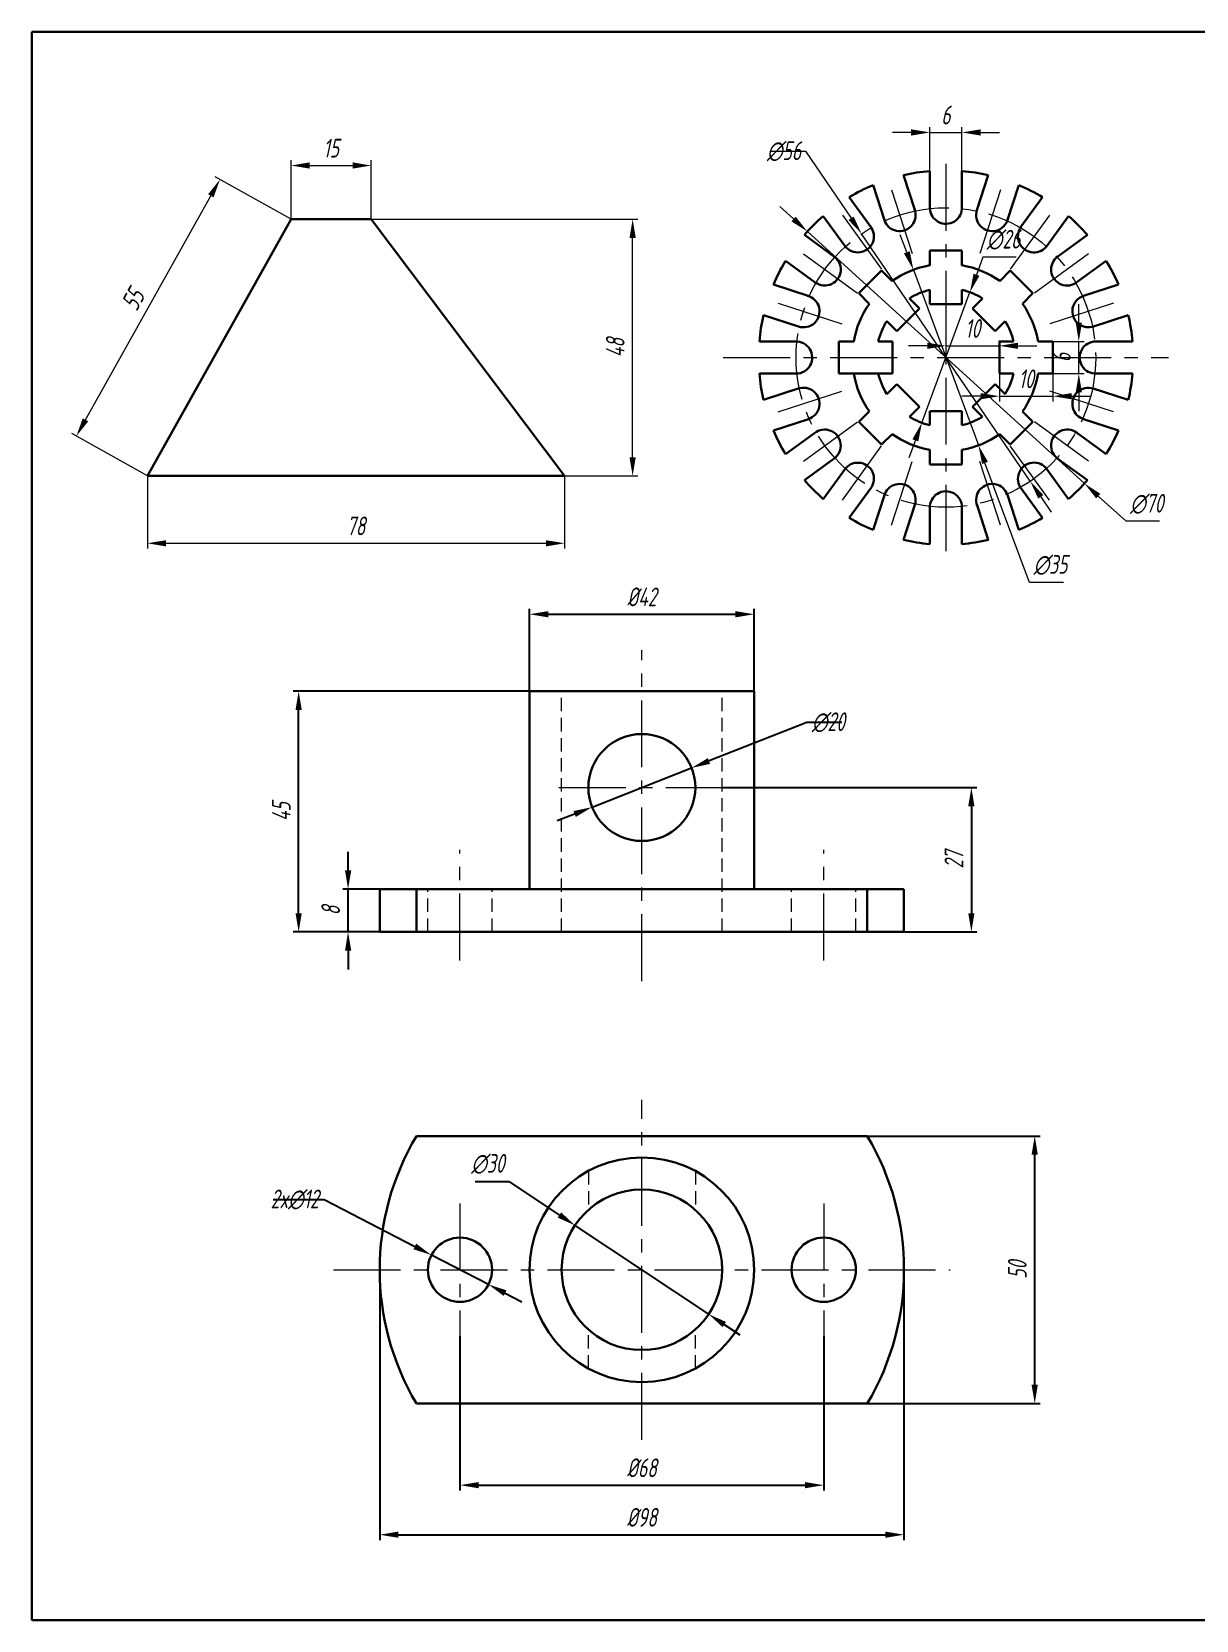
# Model space of a CAD drawing. Header units: millimetres. Extents: x 2280 to 2700, y 1935 to 2232.
# Drawn here: x 2280 to 2497.7, y 1934.7 to 2231.7 of the extents above; entities that cross this region are included whole.
import ezdxf

# ---------------------------------------------------------------- set-up
doc = ezdxf.new("R2010")
doc.units = ezdxf.units.MM
doc.header["$LTSCALE"] = 10
doc.linetypes.add('CENTER', pattern=[2, 1.25, -0.25, 0.25, -0.25])
doc.linetypes.add('HIDDEN', pattern=[0.375, 0.25, -0.125])
for name, color, linetype, lineweight in [('1粗实线', 7, 'Continuous', 30), ('3 虚线', 5, 'HIDDEN', 15), ('4 中心线', 1, 'CENTER', 15), ('5 尺寸线', 3, 'Continuous', 15)]:
    doc.layers.add(name, color=color, linetype=linetype, lineweight=lineweight)
doc.layers.add('7标注层', color=4, linetype='Continuous')
doc.styles.add('TH_GBDIM', font='gbeitc.shx', dxfattribs={"width": 0.8, "bigfont": 'gbcbig.shx'})
doc.dimstyles.new('TH_GBDIM', dxfattribs={"dimtxt": 3.5, "dimasz": 3.5, "dimexe": 1, "dimexo": 0, "dimgap": 1.5, "dimtad": 1, "dimdec": 1, "dimdsep": 46, "dimtxsty": 'TH_GBDIM', "dimcen": 3, "dimclrd": 3, "dimclre": 3, "dimclrt": 3, "dimadec": 0, "dimazin": 2, "dimtfac": 0.714286, "dimtdec": 1, "dimtmove": 0, "dimatfit": 3, "dimfxl": 0, "dimtzin": 0, "dimlwd": -1, "dimlwe": -1, "dimarcsym": 0})

# ---------------------------------------------------------------- blocks, each defined once
blk = doc.blocks.new('*D9')
at = {"layer": '5 尺寸线', "color": 3}
for p, q in [((2328.49, 2196.69), (2328.49, 2207.73)), ((2331.99, 2206.73), (2339.99, 2206.73)), ((2343.49, 2196.69), (2343.49, 2207.73))]:
    blk.add_line(p, q, dxfattribs=at)
for points in [[(2331.99, 2207.32), (2331.99, 2206.15), (2328.49, 2206.73)], [(2339.99, 2207.32), (2339.99, 2206.15), (2343.49, 2206.73)]]:
    blk.add_solid(points, dxfattribs=at)
at = {"layer": 'Defpoints', "color": 0}
for p in [(2343.49, 2206.73), (2328.49, 2196.69), (2343.49, 2196.69)]:
    blk.add_point(p, dxfattribs=at)
at = {"layer": '5 尺寸线', "color": 3, "insert": (2335.99, 2209.98), "char_height": 3.5, "attachment_point": 5, "style": 'TH_GBDIM'}
blk.add_mtext('15', dxfattribs=at)
blk = doc.blocks.new('*D10')
at = {"layer": '5 尺寸线', "color": 3}
for p, q in [((2343.49, 2196.69), (2393.35, 2196.69)), ((2392.35, 2152.19), (2392.35, 2193.19)), ((2379.64, 2148.69), (2393.35, 2148.69))]:
    blk.add_line(p, q, dxfattribs=at)
for points in [[(2391.76, 2193.19), (2392.93, 2193.19), (2392.35, 2196.69)], [(2391.76, 2152.19), (2392.93, 2152.19), (2392.35, 2148.69)]]:
    blk.add_solid(points, dxfattribs=at)
at = {"layer": 'Defpoints', "color": 0}
for p in [(2343.49, 2196.69), (2392.35, 2196.69), (2379.64, 2148.69)]:
    blk.add_point(p, dxfattribs=at)
at = {"layer": '5 尺寸线', "color": 3, "insert": (2389.1, 2172.69), "char_height": 3.5, "attachment_point": 5, "rotation": 90, "style": 'TH_GBDIM'}
blk.add_mtext('48', dxfattribs=at)
blk = doc.blocks.new('*D11')
at = {"layer": '5 尺寸线', "color": 3}
for p, q in [((2301.64, 2148.69), (2301.64, 2135.1)), ((2379.64, 2148.69), (2379.64, 2135.1)), ((2305.14, 2136.1), (2376.14, 2136.1))]:
    blk.add_line(p, q, dxfattribs=at)
for points in [[(2305.14, 2136.68), (2305.14, 2135.52), (2301.64, 2136.1)], [(2376.14, 2136.68), (2376.14, 2135.52), (2379.64, 2136.1)]]:
    blk.add_solid(points, dxfattribs=at)
at = {"layer": 'Defpoints', "color": 0}
for p in [(2301.64, 2148.69), (2379.64, 2148.69), (2379.64, 2136.1)]:
    blk.add_point(p, dxfattribs=at)
at = {"layer": '5 尺寸线', "color": 3, "insert": (2340.64, 2139.35), "char_height": 3.5, "attachment_point": 5, "style": 'TH_GBDIM'}
blk.add_mtext('78', dxfattribs=at)
blk = doc.blocks.new('*D12')
at = {"layer": '5 尺寸线', "color": 3}
for p, q in [((2328.49, 2196.69), (2314.34, 2204.6)), ((2290.07, 2159.17), (2313.5, 2201.06)), ((2301.64, 2148.69), (2287.49, 2156.6))]:
    blk.add_line(p, q, dxfattribs=at)
for points in [[(2312.99, 2201.35), (2314.01, 2200.78), (2315.21, 2204.12)], [(2289.56, 2159.46), (2290.58, 2158.89), (2288.36, 2156.12)]]:
    blk.add_solid(points, dxfattribs=at)
at = {"layer": 'Defpoints', "color": 0}
for p in [(2315.21, 2204.12), (2328.49, 2196.69), (2301.64, 2148.69)]:
    blk.add_point(p, dxfattribs=at)
at = {"layer": '5 尺寸线', "color": 3, "insert": (2298.95, 2181.7), "char_height": 3.5, "attachment_point": 5, "rotation": 60.7771, "style": 'TH_GBDIM'}
blk.add_mtext('55', dxfattribs=at)
blk = doc.blocks.new('*D18')
at = {"layer": '5 尺寸线', "color": 3}
for p, q in [((2444.41, 2212.92), (2440.91, 2212.92)), ((2447.91, 2205.7), (2447.91, 2213.92)), ((2447.91, 2212.92), (2453.9, 2212.92)), ((2453.9, 2205.7), (2453.9, 2213.92)), ((2457.4, 2212.92), (2460.9, 2212.92))]:
    blk.add_line(p, q, dxfattribs=at)
for points in [[(2444.41, 2213.5), (2444.41, 2212.33), (2447.91, 2212.92)], [(2457.4, 2213.5), (2457.4, 2212.33), (2453.9, 2212.92)]]:
    blk.add_solid(points, dxfattribs=at)
at = {"layer": 'Defpoints', "color": 0}
for p in [(2453.9, 2212.92), (2447.91, 2205.7), (2453.9, 2205.7)]:
    blk.add_point(p, dxfattribs=at)
at = {"layer": '5 尺寸线', "color": 3, "insert": (2450.9, 2216.17), "char_height": 3.5, "attachment_point": 5, "style": 'TH_GBDIM'}
blk.add_mtext('6', dxfattribs=at)
blk = doc.blocks.new('*D19')
at = {"layer": '5 尺寸线', "color": 3}
for p, q in [((2418.13, 2209.39), (2424.65, 2209.39)), ((2424.65, 2209.39), (2433.18, 2196.87)), ((2466.67, 2147.69), (2435.15, 2193.97)), ((2468.64, 2144.79), (2470.61, 2141.9))]:
    blk.add_line(p, q, dxfattribs=at)
for points in [[(2433.66, 2197.2), (2432.7, 2196.54), (2435.15, 2193.97)], [(2469.12, 2145.12), (2468.15, 2144.47), (2466.67, 2147.69)]]:
    blk.add_solid(points, dxfattribs=at)
at = {"layer": 'Defpoints', "color": 0}
for p in [(2435.15, 2193.97), (2466.67, 2147.69)]:
    blk.add_point(p, dxfattribs=at)
at = {"layer": '5 尺寸线', "color": 3, "insert": (2420.64, 2209.39), "char_height": 3.5, "attachment_point": 5, "style": 'TH_GBDIM'}
blk.add_mtext('{∅56}{}{}{\\P{}}', dxfattribs=at)
blk = doc.blocks.new('*D20')
at = {"layer": '5 尺寸线', "color": 3}
for p, q in [((2443.6, 2190.52), (2442.38, 2193.8)), ((2444.82, 2187.24), (2456.99, 2154.42)), ((2466.51, 2128.79), (2458.21, 2151.14)), ((2472.91, 2128.79), (2466.51, 2128.79))]:
    blk.add_line(p, q, dxfattribs=at)
for points in [[(2444.15, 2190.72), (2443.05, 2190.32), (2444.82, 2187.24)], [(2458.76, 2151.35), (2457.67, 2150.94), (2456.99, 2154.42)]]:
    blk.add_solid(points, dxfattribs=at)
at = {"layer": 'Defpoints', "color": 0}
for p in [(2444.82, 2187.24), (2456.99, 2154.42)]:
    blk.add_point(p, dxfattribs=at)
at = {"layer": '5 尺寸线', "color": 3, "insert": (2470.46, 2132.04), "char_height": 3.5, "attachment_point": 5, "style": 'TH_GBDIM'}
blk.add_mtext('∅35', dxfattribs=at)
blk = doc.blocks.new('*D21')
at = {"layer": '5 尺寸线', "color": 3}
for p, q in [((2457.82, 2189.6), (2456.61, 2186.31)), ((2464.05, 2189.6), (2457.82, 2189.6)), ((2446.41, 2158.63), (2455.4, 2183.03)), ((2445.2, 2155.35), (2443.99, 2152.06))]:
    blk.add_line(p, q, dxfattribs=at)
for points in [[(2456.07, 2186.51), (2457.16, 2186.11), (2455.4, 2183.03)], [(2444.65, 2155.55), (2445.75, 2155.15), (2446.41, 2158.63)]]:
    blk.add_solid(points, dxfattribs=at)
at = {"layer": 'Defpoints', "color": 0}
for p in [(2455.4, 2183.03), (2446.41, 2158.63)]:
    blk.add_point(p, dxfattribs=at)
at = {"layer": '5 尺寸线', "color": 3, "insert": (2461.69, 2192.85), "char_height": 3.5, "attachment_point": 5, "style": 'TH_GBDIM'}
blk.add_mtext('∅26', dxfattribs=at)
blk = doc.blocks.new('*D22')
at = {"layer": '5 尺寸线', "color": 3}
for p, q in [((2450.91, 2175.21), (2450.91, 2172.02)), ((2447.41, 2173.02), (2443.91, 2173.02)), ((2450.91, 2173.02), (2460.91, 2173.02)), ((2460.91, 2172.92), (2460.91, 2174.02)), ((2464.41, 2173.02), (2467.91, 2173.02))]:
    blk.add_line(p, q, dxfattribs=at)
for points in [[(2447.41, 2173.61), (2447.41, 2172.44), (2450.91, 2173.02)], [(2464.41, 2173.61), (2464.41, 2172.44), (2460.91, 2173.02)]]:
    blk.add_solid(points, dxfattribs=at)
at = {"layer": 'Defpoints', "color": 0}
for p in [(2450.91, 2175.21), (2460.91, 2173.02), (2460.91, 2172.92)]:
    blk.add_point(p, dxfattribs=at)
at = {"layer": '5 尺寸线', "color": 3, "insert": (2455.91, 2176.27), "char_height": 3.5, "attachment_point": 5, "style": 'TH_GBDIM'}
blk.add_mtext('10', dxfattribs=at)
blk = doc.blocks.new('*D24')
at = {"layer": '5 尺寸线', "color": 3}
for p, q in [((2475.75, 2177.33), (2475.75, 2180.83)), ((2470.91, 2173.83), (2476.75, 2173.83)), ((2475.75, 2167.83), (2475.75, 2173.83)), ((2470.91, 2167.83), (2476.75, 2167.83)), ((2475.75, 2164.33), (2475.75, 2160.83))]:
    blk.add_line(p, q, dxfattribs=at)
for points in [[(2475.17, 2177.33), (2476.33, 2177.33), (2475.75, 2173.83)], [(2475.17, 2164.33), (2476.33, 2164.33), (2475.75, 2167.83)]]:
    blk.add_solid(points, dxfattribs=at)
at = {"layer": 'Defpoints', "color": 0}
for p in [(2470.91, 2173.83), (2475.75, 2173.83), (2470.91, 2167.83)]:
    blk.add_point(p, dxfattribs=at)
at = {"layer": '5 尺寸线', "color": 3, "insert": (2472.5, 2170.83), "char_height": 3.5, "attachment_point": 5, "rotation": 90, "style": 'TH_GBDIM'}
blk.add_mtext('6', dxfattribs=at)
blk = doc.blocks.new('*D25')
at = {"layer": '5 尺寸线', "color": 3}
for p, q in [((2460.91, 2167.83), (2460.91, 2162.6)), ((2470.91, 2167.83), (2470.91, 2162.6)), ((2457.41, 2163.6), (2453.91, 2163.6)), ((2460.91, 2163.6), (2470.91, 2163.6)), ((2474.41, 2163.6), (2477.91, 2163.6))]:
    blk.add_line(p, q, dxfattribs=at)
for points in [[(2457.41, 2164.18), (2457.41, 2163.02), (2460.91, 2163.6)], [(2474.41, 2164.18), (2474.41, 2163.02), (2470.91, 2163.6)]]:
    blk.add_solid(points, dxfattribs=at)
at = {"layer": 'Defpoints', "color": 0}
for p in [(2460.91, 2167.83), (2470.91, 2167.83), (2470.91, 2163.6)]:
    blk.add_point(p, dxfattribs=at)
at = {"layer": '5 尺寸线', "color": 3, "insert": (2465.91, 2166.85), "char_height": 3.5, "attachment_point": 5, "style": 'TH_GBDIM'}
blk.add_mtext('10', dxfattribs=at)
blk = doc.blocks.new('*D26')
at = {"layer": '5 尺寸线', "color": 3}
for p, q in [((2422.43, 2196.74), (2419.84, 2199.09)), ((2425.02, 2194.38), (2476.8, 2147.28)), ((2484.57, 2140.21), (2479.39, 2144.92)), ((2490.85, 2140.21), (2484.57, 2140.21))]:
    blk.add_line(p, q, dxfattribs=at)
for points in [[(2422.82, 2197.17), (2422.03, 2196.3), (2425.02, 2194.38)], [(2479.78, 2145.36), (2479, 2144.49), (2476.8, 2147.28)]]:
    blk.add_solid(points, dxfattribs=at)
at = {"layer": 'Defpoints', "color": 0}
for p in [(2425.02, 2194.38), (2476.8, 2147.28)]:
    blk.add_point(p, dxfattribs=at)
at = {"layer": '5 尺寸线', "color": 3, "insert": (2488.46, 2143.46), "char_height": 3.5, "attachment_point": 5, "style": 'TH_GBDIM'}
blk.add_mtext('∅70', dxfattribs=at)
blk = doc.blocks.new('*D179')
at = {"layer": '7标注层', "color": 3}
for p, q in [((2373.07, 2108.44), (2328.92, 2108.44)), ((2329.92, 2066.94), (2329.92, 2104.94)), ((2345.07, 2063.44), (2328.92, 2063.44))]:
    blk.add_line(p, q, dxfattribs=at)
for points in [[(2329.33, 2104.94), (2330.5, 2104.94), (2329.92, 2108.44)], [(2329.33, 2066.94), (2330.5, 2066.94), (2329.92, 2063.44)]]:
    blk.add_solid(points, dxfattribs=at)
at = {"layer": 'Defpoints', "color": 0}
for p in [(2329.92, 2108.44), (2373.07, 2108.44), (2345.07, 2063.44)]:
    blk.add_point(p, dxfattribs=at)
at = {"layer": '7标注层', "color": 3, "insert": (2326.67, 2085.94), "char_height": 3.5, "attachment_point": 5, "rotation": 90, "style": 'TH_GBDIM'}
blk.add_mtext('45', dxfattribs=at)
blk = doc.blocks.new('*D180')
at = {"layer": '7标注层', "color": 3}
for p, q in [((2339.16, 2074.94), (2339.16, 2078.44)), ((2345.07, 2071.44), (2338.16, 2071.44)), ((2339.16, 2063.44), (2339.16, 2071.44)), ((2345.07, 2063.44), (2338.16, 2063.44)), ((2339.16, 2059.94), (2339.16, 2056.44))]:
    blk.add_line(p, q, dxfattribs=at)
for points in [[(2338.58, 2074.94), (2339.75, 2074.94), (2339.16, 2071.44)], [(2338.58, 2059.94), (2339.75, 2059.94), (2339.16, 2063.44)]]:
    blk.add_solid(points, dxfattribs=at)
at = {"layer": 'Defpoints', "color": 0}
for p in [(2339.16, 2071.44), (2345.07, 2071.44), (2345.07, 2063.44)]:
    blk.add_point(p, dxfattribs=at)
at = {"layer": '7标注层', "color": 3, "insert": (2335.91, 2067.44), "char_height": 3.5, "attachment_point": 5, "rotation": 90, "style": 'TH_GBDIM'}
blk.add_mtext('8', dxfattribs=at)
blk = doc.blocks.new('*D181')
at = {"layer": '7标注层', "color": 3}
for p, q in [((2373.07, 2108.44), (2373.07, 2123.83)), ((2415.07, 2108.44), (2415.07, 2123.83)), ((2376.57, 2122.83), (2411.57, 2122.83))]:
    blk.add_line(p, q, dxfattribs=at)
for points in [[(2376.57, 2123.41), (2376.57, 2122.25), (2373.07, 2122.83)], [(2411.57, 2123.41), (2411.57, 2122.25), (2415.07, 2122.83)]]:
    blk.add_solid(points, dxfattribs=at)
at = {"layer": 'Defpoints', "color": 0}
for p in [(2415.07, 2122.83), (2373.07, 2108.44), (2415.07, 2108.44)]:
    blk.add_point(p, dxfattribs=at)
at = {"layer": '7标注层', "color": 3, "char_height": 3.5, "attachment_point": 5, "style": 'TH_GBDIM'}
for s, insert in [('{%%c42}{}{}{', (2394.07, 2126.08)), ('{}}', (2394.07, 2119.58))]:
    blk.add_mtext(s, dxfattribs=dict(at, insert=insert))
blk = doc.blocks.new('*D182')
at = {"layer": '7标注层', "color": 3}
for p, q in [((2409.07, 2090.44), (2456.66, 2090.44)), ((2455.66, 2086.94), (2455.66, 2066.94)), ((2443.07, 2063.44), (2456.66, 2063.44))]:
    blk.add_line(p, q, dxfattribs=at)
for points in [[(2455.08, 2086.94), (2456.24, 2086.94), (2455.66, 2090.44)], [(2455.08, 2066.94), (2456.24, 2066.94), (2455.66, 2063.44)]]:
    blk.add_solid(points, dxfattribs=at)
at = {"layer": 'Defpoints', "color": 0}
for p in [(2409.07, 2090.44), (2443.07, 2063.44), (2455.66, 2063.44)]:
    blk.add_point(p, dxfattribs=at)
at = {"layer": '7标注层', "color": 3, "insert": (2452.41, 2076.94), "char_height": 3.5, "attachment_point": 5, "rotation": 90, "style": 'TH_GBDIM'}
blk.add_mtext('27', dxfattribs=at)
blk = doc.blocks.new('*D183')
at = {"layer": '7标注层', "color": 3}
for p, q in [((2424.93, 2102.62), (2406.63, 2095.4)), ((2431.45, 2102.62), (2424.93, 2102.62)), ((2384.77, 2086.77), (2403.37, 2094.11)), ((2381.51, 2085.48), (2378.26, 2084.2))]:
    blk.add_line(p, q, dxfattribs=at)
for points in [[(2406.41, 2095.94), (2406.84, 2094.85), (2403.37, 2094.11)], [(2381.3, 2086.03), (2381.73, 2084.94), (2384.77, 2086.77)]]:
    blk.add_solid(points, dxfattribs=at)
at = {"layer": 'Defpoints', "color": 0}
for p in [(2403.37, 2094.11), (2384.77, 2086.77)]:
    blk.add_point(p, dxfattribs=at)
at = {"layer": '7标注层', "color": 3, "insert": (2428.94, 2102.62), "char_height": 3.5, "attachment_point": 5, "style": 'TH_GBDIM'}
blk.add_mtext('{∅20}{}{}{\\P{}}', dxfattribs=at)
blk = doc.blocks.new('*D184')
at = {"layer": '7标注层', "color": 3}
for p, q in [((2345.07, 2000.27), (2345.07, 1949.73)), ((2443.07, 2000.27), (2443.07, 1949.73)), ((2348.57, 1950.73), (2439.57, 1950.73))]:
    blk.add_line(p, q, dxfattribs=at)
for points in [[(2348.57, 1951.31), (2348.57, 1950.15), (2345.07, 1950.73)], [(2439.57, 1951.31), (2439.57, 1950.15), (2443.07, 1950.73)]]:
    blk.add_solid(points, dxfattribs=at)
at = {"layer": 'Defpoints', "color": 0}
for p in [(2345.07, 2000.27), (2443.07, 2000.27), (2443.07, 1950.73)]:
    blk.add_point(p, dxfattribs=at)
at = {"layer": '7标注层', "color": 3, "char_height": 3.5, "attachment_point": 5, "style": 'TH_GBDIM'}
for s, insert in [('{%%c98}{}{}{', (2394.07, 1953.98)), ('{}}', (2394.07, 1947.48))]:
    blk.add_mtext(s, dxfattribs=dict(at, insert=insert))
blk = doc.blocks.new('*D185')
at = {"layer": '7标注层', "color": 3}
for p, q in [((2360.07, 1987.87), (2360.07, 1958.99)), ((2428.07, 1987.87), (2428.07, 1958.99)), ((2363.57, 1959.99), (2424.57, 1959.99))]:
    blk.add_line(p, q, dxfattribs=at)
for points in [[(2363.57, 1960.58), (2363.57, 1959.41), (2360.07, 1959.99)], [(2424.57, 1960.58), (2424.57, 1959.41), (2428.07, 1959.99)]]:
    blk.add_solid(points, dxfattribs=at)
at = {"layer": 'Defpoints', "color": 0}
for p in [(2360.07, 1987.87), (2428.07, 1987.87), (2428.07, 1959.99)]:
    blk.add_point(p, dxfattribs=at)
at = {"layer": '7标注层', "color": 3, "char_height": 3.5, "attachment_point": 5, "style": 'TH_GBDIM'}
for s, insert in [('{%%c68}{}{}{', (2394.07, 1963.24)), ('{}}', (2394.07, 1956.74))]:
    blk.add_mtext(s, dxfattribs=dict(at, insert=insert))
blk = doc.blocks.new('*D186')
at = {"layer": '7标注层', "color": 3}
for p, q in [((2325.16, 2013.4), (2334.71, 2013.4)), ((2334.71, 2013.4), (2351.63, 2004.63)), ((2365.4, 1997.51), (2354.74, 2003.02)), ((2368.51, 1995.9), (2371.62, 1994.29))]:
    blk.add_line(p, q, dxfattribs=at)
for points in [[(2351.9, 2005.15), (2351.37, 2004.11), (2354.74, 2003.02)], [(2368.78, 1996.42), (2368.24, 1995.38), (2365.4, 1997.51)]]:
    blk.add_solid(points, dxfattribs=at)
at = {"layer": 'Defpoints', "color": 0}
for p in [(2354.74, 2003.02), (2365.4, 1997.51)]:
    blk.add_point(p, dxfattribs=at)
at = {"layer": '7标注层', "color": 3, "insert": (2329.18, 2013.4), "char_height": 3.5, "attachment_point": 5, "style": 'TH_GBDIM'}
blk.add_mtext('{2x∅12}{}{}{\\P{}}', dxfattribs=at)
blk = doc.blocks.new('*D187')
at = {"layer": '7标注层', "color": 3}
for p, q in [((2362.91, 2016.8), (2369.19, 2016.8)), ((2369.19, 2016.8), (2378.66, 2010.5)), ((2406.56, 1991.96), (2381.58, 2008.57)), ((2409.48, 1990.03), (2412.39, 1988.09))]:
    blk.add_line(p, q, dxfattribs=at)
for points in [[(2378.99, 2010.99), (2378.34, 2010.02), (2381.58, 2008.57)], [(2409.8, 1990.51), (2409.16, 1989.54), (2406.56, 1991.96)]]:
    blk.add_solid(points, dxfattribs=at)
at = {"layer": 'Defpoints', "color": 0}
for p in [(2381.58, 2008.57), (2406.56, 1991.96)]:
    blk.add_point(p, dxfattribs=at)
at = {"layer": '7标注层', "color": 3, "insert": (2365.3, 2020.05), "char_height": 3.5, "attachment_point": 5, "style": 'TH_GBDIM'}
blk.add_mtext('∅30', dxfattribs=at)
blk = doc.blocks.new('*D188')
at = {"layer": '7标注层', "color": 3}
for p, q in [((2436.21, 2025.27), (2468.51, 2025.27)), ((2467.51, 1978.77), (2467.51, 2021.77)), ((2436.21, 1975.27), (2468.51, 1975.27))]:
    blk.add_line(p, q, dxfattribs=at)
for points in [[(2466.92, 2021.77), (2468.09, 2021.77), (2467.51, 2025.27)], [(2466.92, 1978.77), (2468.09, 1978.77), (2467.51, 1975.27)]]:
    blk.add_solid(points, dxfattribs=at)
at = {"layer": 'Defpoints', "color": 0}
for p in [(2436.21, 2025.27), (2467.51, 2025.27), (2436.21, 1975.27)]:
    blk.add_point(p, dxfattribs=at)
at = {"layer": '7标注层', "color": 3, "insert": (2464.26, 2000.27), "char_height": 3.5, "attachment_point": 5, "rotation": 90, "style": 'TH_GBDIM'}
blk.add_mtext('50', dxfattribs=at)

msp = doc.modelspace()

# ---------------------------------------------------------------- linework, layer by layer
at = {"layer": '1粗实线'}
for p, q in [((2280.03, 2231.74), (2700.03, 2231.74)), ((2280.03, 1934.74), (2280.03, 2231.74)), ((2445.15, 2198.23), (2442.98, 2204.92)), ((2447.91, 2198.83), (2447.91, 2205.7)), ((2453.9, 2198.67), (2453.9, 2205.7)), ((2456.71, 2198.39), (2458.83, 2204.92)), ((2436.97, 2195.11), (2432.83, 2200.8)), ((2439.4, 2196.53), (2437.28, 2203.07)), ((2462.36, 2196.38), (2464.53, 2203.07)), ((2464.94, 2195.25), (2468.98, 2200.81)), ((2328.49, 2196.69), (2301.64, 2148.69)), ((2328.49, 2196.69), (2343.49, 2196.69)), ((2343.49, 2196.69), (2379.64, 2148.69)), ((2432.02, 2191.72), (2427.98, 2197.28)), ((2469.69, 2191.59), (2473.83, 2197.28)), ((2430.15, 2189.62), (2424.46, 2193.75)), ((2471.8, 2189.72), (2477.36, 2193.75)), ((2426.49, 2184.86), (2420.93, 2188.9)), ((2447.91, 2190.83), (2453.91, 2190.83)), ((2447.91, 2190.83), (2447.91, 2188.07)), ((2453.91, 2188.07), (2453.91, 2190.83)), ((2475.19, 2184.77), (2480.88, 2188.9)), ((2434.64, 2182.85), (2438.89, 2187.09)), ((2440.84, 2185.14), (2438.89, 2187.09)), ((2462.93, 2187.09), (2460.98, 2185.14)), ((2462.93, 2187.09), (2467.17, 2182.85)), ((2425.36, 2182.28), (2418.67, 2184.46)), ((2447.91, 2183.48), (2447.91, 2180.83)), ((2453.91, 2180.83), (2453.91, 2183.48)), ((2476.61, 2182.34), (2483.14, 2184.46)), ((2434.64, 2182.85), (2436.59, 2180.9)), ((2441.71, 2175.78), (2445.96, 2180.02)), ((2445.96, 2180.02), (2444.08, 2181.9)), ((2447.91, 2180.83), (2453.91, 2180.83)), ((2457.73, 2181.9), (2455.86, 2180.02)), ((2455.86, 2180.02), (2460.1, 2175.78)), ((2465.22, 2180.9), (2467.17, 2182.85)), ((2423.35, 2176.63), (2416.82, 2178.75)), ((2439.84, 2177.65), (2441.71, 2175.78)), ((2460.1, 2175.78), (2461.97, 2177.65)), ((2478.31, 2176.58), (2485, 2178.76)), ((2423.07, 2173.83), (2416.04, 2173.83)), ((2430.91, 2167.83), (2430.91, 2173.83)), ((2433.67, 2173.83), (2430.91, 2173.83)), ((2440.91, 2173.83), (2438.26, 2173.83)), ((2440.91, 2167.83), (2440.91, 2173.83)), ((2460.91, 2173.83), (2460.91, 2167.83)), ((2463.56, 2173.83), (2460.91, 2173.83)), ((2470.91, 2173.83), (2468.15, 2173.83)), ((2470.91, 2173.83), (2470.91, 2167.83)), ((2478.91, 2173.83), (2485.78, 2173.83)), ((2422.91, 2167.83), (2416.04, 2167.83)), ((2430.91, 2167.83), (2440.91, 2167.83)), ((2441.71, 2165.88), (2439.84, 2164.01)), ((2445.96, 2161.64), (2441.71, 2165.88)), ((2460.1, 2165.88), (2455.86, 2161.64)), ((2461.97, 2164.01), (2460.1, 2165.88)), ((2460.91, 2167.83), (2463.56, 2167.83)), ((2468.15, 2167.83), (2470.91, 2167.83)), ((2478.75, 2167.83), (2485.78, 2167.83)), ((2423.5, 2165.08), (2416.82, 2162.9)), ((2478.46, 2165.03), (2485, 2162.91)), ((2425.2, 2159.32), (2418.67, 2157.2)), ((2436.59, 2160.76), (2434.64, 2158.81)), ((2444.08, 2159.76), (2445.96, 2161.64)), ((2453.91, 2160.83), (2447.91, 2160.83)), ((2447.91, 2160.83), (2447.91, 2158.18)), ((2453.91, 2158.18), (2453.91, 2160.83)), ((2455.86, 2161.64), (2457.73, 2159.76)), ((2467.17, 2158.81), (2465.22, 2160.76)), ((2476.46, 2159.38), (2483.15, 2157.21)), ((2426.62, 2156.89), (2420.93, 2152.76)), ((2438.89, 2154.57), (2434.64, 2158.81)), ((2438.89, 2154.57), (2440.84, 2156.52)), ((2460.98, 2156.52), (2462.93, 2154.57)), ((2467.17, 2158.81), (2462.93, 2154.57)), ((2475.32, 2156.8), (2480.88, 2152.76)), ((2447.91, 2153.59), (2447.91, 2150.83)), ((2453.91, 2150.83), (2453.91, 2153.59)), ((2430.02, 2151.95), (2424.46, 2147.91)), ((2453.91, 2150.83), (2447.91, 2150.83)), ((2471.67, 2152.04), (2477.36, 2147.91)), ((2379.64, 2148.69), (2301.64, 2148.69)), ((2432.12, 2150.07), (2427.99, 2144.38)), ((2469.79, 2149.94), (2473.83, 2144.38)), ((2436.88, 2146.41), (2432.84, 2140.86)), ((2439.46, 2145.28), (2437.28, 2138.59)), ((2462.41, 2145.13), (2464.54, 2138.59)), ((2464.85, 2146.55), (2468.98, 2140.86)), ((2445.11, 2143.27), (2442.98, 2136.74)), ((2447.91, 2142.99), (2447.91, 2135.96)), ((2453.91, 2142.83), (2453.91, 2135.96)), ((2456.66, 2143.43), (2458.83, 2136.74)), ((2373.07, 2071.44), (2373.07, 2108.44)), ((2373.07, 2108.44), (2415.07, 2108.44)), ((2415.07, 2071.44), (2415.07, 2108.44)), ((2345.07, 2063.44), (2345.07, 2071.44)), ((2345.07, 2071.44), (2443.07, 2071.44)), ((2351.93, 2063.44), (2351.93, 2071.44)), ((2436.21, 2063.44), (2436.21, 2071.44)), ((2443.07, 2071.44), (2443.07, 2063.44)), ((2345.07, 2063.44), (2443.07, 2063.44)), ((2351.93, 2025.27), (2436.21, 2025.27)), ((2351.93, 1975.27), (2436.21, 1975.27)), ((2700.03, 1934.74), (2280.03, 1934.74))]:
    msp.add_line(p, q, dxfattribs=at)
for centre, radius in [((2394.07, 2090.44), 10), ((2394.07, 2000.27), 21), ((2394.07, 2000.27), 15), ((2360.07, 2000.27), 6), ((2428.07, 2000.27), 6)]:
    msp.add_circle(centre, radius, dxfattribs=at)
for centre, radius, start, end in [((2450.91, 2170.83), 35, 94.9171, 103.09), ((2450.91, 2170.83), 35, 76.9171, 85.09), ((2450.91, 2170.83), 35, 112.9171, 121.09), ((2450.91, 2170.83), 35, 58.9171, 67.09), ((2442.25, 2197.46), 3, 198, 21.0709), ((2450.91, 2198.83), 3, 180, 3.0709), ((2459.56, 2197.46), 3, 162, 345.0709), ((2450.91, 2170.83), 35, 130.9171, 139.09), ((2434.45, 2193.48), 3, 216, 39.0709), ((2467.37, 2193.48), 3, 144, 327.0709), ((2450.91, 2170.83), 35, 40.9171, 49.09), ((2450.91, 2170.83), 35, 148.9171, 157.09), ((2428.25, 2187.29), 3, 234, 57.0709), ((2473.56, 2187.29), 3, 126, 309.0709), ((2450.91, 2170.83), 35, 22.9171, 31.09), ((2450.91, 2170.83), 17.5, 99.8709, 125.1291), ((2450.91, 2170.83), 17.5, 54.8709, 80.1291), ((2450.91, 2170.83), 13, 103.3424, 121.6576), ((2450.91, 2170.83), 13, 58.3424, 76.6576), ((2424.28, 2179.48), 3, 252, 75.0709), ((2450.91, 2170.83), 17.5, 144.8709, 170.1291), ((2450.91, 2170.83), 17.5, 9.8709, 35.1291), ((2477.54, 2179.48), 3, 108, 291.0709), ((2450.91, 2170.83), 35, 166.9171, 175.09), ((2450.91, 2170.83), 13, 148.3424, 166.6576), ((2450.91, 2170.83), 13, 13.3424, 31.6576), ((2450.91, 2170.83), 35, 4.9171, 13.09), ((2422.91, 2170.83), 3, 270, 93.0709), ((2478.91, 2170.83), 3, 90, 273.0709), ((2450.91, 2170.83), 35, 184.9171, 193.09), ((2424.28, 2162.18), 3, 288, 111.0709), ((2450.91, 2170.83), 17.5, 189.8709, 215.1291), ((2450.91, 2170.83), 13, 193.3424, 211.6576), ((2450.91, 2170.83), 13, 328.3424, 346.6576), ((2450.91, 2170.83), 17.5, 324.8709, 350.1291), ((2477.54, 2162.18), 3, 72, 255.0709), ((2450.91, 2170.83), 35, 346.9171, 355.09), ((2450.91, 2170.83), 13, 238.3424, 256.6576), ((2450.91, 2170.83), 13, 283.3424, 301.6576), ((2450.91, 2170.83), 35, 202.9171, 211.09), ((2428.25, 2154.37), 3, 306, 129.0709), ((2450.91, 2170.83), 17.5, 234.8709, 260.1291), ((2450.91, 2170.83), 17.5, 279.8709, 305.1291), ((2473.56, 2154.37), 3, 54, 237.0709), ((2450.91, 2170.83), 35, 328.9171, 337.09), ((2434.45, 2148.18), 3, 324, 147.0709), ((2467.37, 2148.18), 3, 36, 219.0709), ((2450.91, 2170.83), 35, 220.9171, 229.09), ((2450.91, 2170.83), 35, 310.9171, 319.09), ((2442.25, 2144.2), 3, 342, 165.0709), ((2450.91, 2142.83), 3, 0, 183.0709), ((2459.56, 2144.2), 3, 18, 201.0709), ((2450.91, 2170.83), 35, 238.9171, 247.09), ((2450.91, 2170.83), 35, 292.9171, 301.09), ((2450.91, 2170.83), 35, 256.9171, 265.09), ((2450.91, 2170.83), 35, 274.9171, 283.09), ((2394.07, 2000.27), 49, 149.3226, 210.6774), ((2394.07, 2000.27), 49, 329.3226, 30.6774)]:
    msp.add_arc(centre, radius, start, end, dxfattribs=at)
at = {"layer": '3 虚线'}
for p, q in [((2379.07, 2063.44), (2379.07, 2108.44)), ((2409.07, 2063.44), (2409.07, 2108.44)), ((2354.07, 2063.44), (2354.07, 2071.44)), ((2366.07, 2063.44), (2366.07, 2071.44)), ((2422.07, 2063.44), (2422.07, 2071.44)), ((2434.07, 2063.44), (2434.07, 2071.44)), ((2384.07, 2018.73), (2384.07, 2011.45)), ((2404.07, 2018.73), (2404.07, 2011.45)), ((2384.07, 1981.8), (2384.07, 1989.09)), ((2404.07, 1981.8), (2404.07, 1989.09))]:
    msp.add_line(p, q, dxfattribs=at)
at = {"layer": '4 中心线'}
for p, q in [((2450.91, 2207.04), (2450.91, 2134.62)), ((2440.73, 2202.16), (2444.86, 2189.44)), ((2461.09, 2202.16), (2456.96, 2189.44)), ((2431.55, 2197.48), (2439.4, 2186.66)), ((2470.27, 2197.48), (2462.41, 2186.66)), ((2424.26, 2190.19), (2435.07, 2182.33)), ((2477.55, 2190.19), (2466.74, 2182.33)), ((2419.58, 2181.01), (2432.29, 2176.88)), ((2482.23, 2181.01), (2469.52, 2176.88)), ((2409.27, 2170.83), (2492.54, 2170.83)), ((2419.58, 2160.65), (2432.29, 2164.78)), ((2482.23, 2160.65), (2469.52, 2164.78)), ((2424.26, 2151.47), (2435.07, 2159.33)), ((2477.55, 2151.47), (2466.74, 2159.33)), ((2431.55, 2144.18), (2439.4, 2155)), ((2470.27, 2144.18), (2462.41, 2155)), ((2440.73, 2139.51), (2444.86, 2152.22)), ((2461.09, 2139.51), (2456.96, 2152.22)), ((2394.07, 2054.23), (2394.07, 2116.12)), ((2378.57, 2090.44), (2409.57, 2090.44)), ((2360.07, 2058.12), (2360.07, 2078.78)), ((2428.07, 2058.12), (2428.07, 2078.78)), ((2394.07, 1968.48), (2394.07, 2032.05)), ((2360.07, 2012.66), (2360.07, 1987.87)), ((2428.07, 2012.66), (2428.07, 1987.87)), ((2336.43, 2000.27), (2451.71, 2000.27))]:
    msp.add_line(p, q, dxfattribs=at)
msp.add_circle((2450.91, 2170.83), 28, dxfattribs=at)

# ---------------------------------------------------------------- dimensions: what is measured, and where the dimension line sits
at = {"layer": '5 尺寸线'}
for base, p1, p2, picture, middle in [((2453.9, 2212.92), (2447.91, 2205.7), (2453.9, 2205.7), '*D18', (2450.9, 2216.17)), ((2343.49, 2206.73), (2328.49, 2196.69), (2343.49, 2196.69), '*D9', (2335.99, 2209.98)), ((2460.91, 2173.02), (2450.91, 2175.21), (2460.91, 2172.92), '*D22', (2455.91, 2176.27)), ((2470.91, 2163.6), (2460.91, 2167.83), (2470.91, 2167.83), '*D25', (2465.91, 2166.85)), ((2379.64, 2136.1), (2301.64, 2148.69), (2379.64, 2148.69), '*D11', (2340.64, 2139.35))]:
    dim = msp.add_linear_dim(base=base, p1=p1, p2=p2, dimstyle='TH_GBDIM', override={"dimtoh": 1}, dxfattribs=at)
    dim.commit()
    dim.dimension.update_dxf_attribs({"geometry": picture, "text_midpoint": middle})
dim = msp.add_diameter_dim_2p(p1=(2466.67, 2147.69), p2=(2435.15, 2193.97), text='{<>}{}{}{\\X{}}', dimstyle='TH_GBDIM', override={"dimtoh": 1}, dxfattribs=at)
dim.commit()
dim.dimension.update_dxf_attribs({"geometry": '*D19', "text_midpoint": (2420.64, 2209.39), "dimtype": 163})
dim = msp.add_aligned_dim(p1=(2301.64, 2148.69), p2=(2328.49, 2196.69), distance=15.21, dimstyle='TH_GBDIM', override={"dimtoh": 1}, dxfattribs=at)
dim.commit()
dim.dimension.update_dxf_attribs({"geometry": '*D12', "text_midpoint": (2298.95, 2181.7)})
for p1, p2, picture, middle in [((2425.02, 2194.38), (2476.8, 2147.28), '*D26', (2488.46, 2143.46)), ((2446.41, 2158.63), (2455.4, 2183.03), '*D21', (2461.69, 2192.85))]:
    dim = msp.add_diameter_dim_2p(p1=p1, p2=p2, dimstyle='TH_GBDIM', override={"dimtoh": 1}, dxfattribs=at)
    dim.commit()
    dim.dimension.update_dxf_attribs({"geometry": picture, "text_midpoint": middle})
for base, p1, p2, picture, middle in [((2392.35, 2196.69), (2379.64, 2148.69), (2343.49, 2196.69), '*D10', (2389.1, 2172.69)), ((2475.75, 2173.83), (2470.91, 2167.83), (2470.91, 2173.83), '*D24', (2472.5, 2170.83))]:
    dim = msp.add_linear_dim(base=base, p1=p1, p2=p2, angle=90, dimstyle='TH_GBDIM', override={"dimtoh": 1}, dxfattribs=at)
    dim.commit()
    dim.dimension.update_dxf_attribs({"geometry": picture, "text_midpoint": middle})
dim = msp.add_diameter_dim_2p(p1=(2444.82, 2187.24), p2=(2456.99, 2154.42), dimstyle='TH_GBDIM', override={"dimtoh": 1}, dxfattribs=at)
dim.commit()
dim.dimension.update_dxf_attribs({"geometry": '*D20', "text_midpoint": (2470.46, 2128.79), "dimtype": 163})
at = {"layer": '7标注层'}
for base, p1, p2, picture, middle in [((2415.07, 2122.83), (2373.07, 2108.44), (2415.07, 2108.44), '*D181', (2394.07, 2122.83)), ((2443.07, 1950.73), (2345.07, 2000.27), (2443.07, 2000.27), '*D184', (2394.07, 1950.73)), ((2428.07, 1959.99), (2360.07, 1987.87), (2428.07, 1987.87), '*D185', (2394.07, 1959.99))]:
    dim = msp.add_linear_dim(base=base, p1=p1, p2=p2, text='{%%c<>}{}{}{\\X{}}', dimstyle='TH_GBDIM', override={"dimgap": 1.5, "dimtad": 1, "dimjust": 0, "dimdec": 1, "dimlfac": 1, "dimse1": 0, "dimse2": 0, "dimsd1": 0, "dimsd2": 0}, dxfattribs=at)
    dim.commit()
    dim.dimension.update_dxf_attribs({"geometry": picture, "text_midpoint": middle})
for base, p1, p2, picture, middle in [((2329.92, 2108.44), (2345.07, 2063.44), (2373.07, 2108.44), '*D179', (2326.67, 2085.94)), ((2455.66, 2063.44), (2409.07, 2090.44), (2443.07, 2063.44), '*D182', (2452.41, 2076.94)), ((2339.16, 2071.44), (2345.07, 2063.44), (2345.07, 2071.44), '*D180', (2335.91, 2067.44)), ((2467.51, 2025.27), (2436.21, 1975.27), (2436.21, 2025.27), '*D188', (2464.26, 2000.27))]:
    dim = msp.add_linear_dim(base=base, p1=p1, p2=p2, angle=90, dimstyle='TH_GBDIM', dxfattribs=at)
    dim.commit()
    dim.dimension.update_dxf_attribs({"geometry": picture, "text_midpoint": middle})
for p1, p2, text, picture, middle in [((2384.77, 2086.77), (2403.37, 2094.11), '{<>}{}{}{\\X{}}', '*D183', (2428.94, 2102.62)), ((2365.4, 1997.51), (2354.74, 2003.02), '{2x<>}{}{}{\\X{}}', '*D186', (2329.18, 2013.4))]:
    dim = msp.add_diameter_dim_2p(p1=p1, p2=p2, text=text, dimstyle='TH_GBDIM', override={"dimgap": 1.5, "dimtad": 1, "dimtih": 0, "dimtoh": 1, "dimdec": 1, "dimlfac": 1, "dimse1": 0, "dimse2": 0, "dimsd1": 0, "dimsd2": 0, "dimtix": 0, "dimtofl": 1, "dimatfit": 3}, dxfattribs=at)
    dim.commit()
    dim.dimension.update_dxf_attribs({"geometry": picture, "text_midpoint": middle, "dimtype": 163})
dim = msp.add_diameter_dim_2p(p1=(2406.56, 1991.96), p2=(2381.58, 2008.57), dimstyle='TH_GBDIM', override={"dimtoh": 1}, dxfattribs=at)
dim.commit()
dim.dimension.update_dxf_attribs({"geometry": '*D187', "text_midpoint": (2365.3, 2016.8), "dimtype": 163})

doc.saveas('drawing.dxf')
